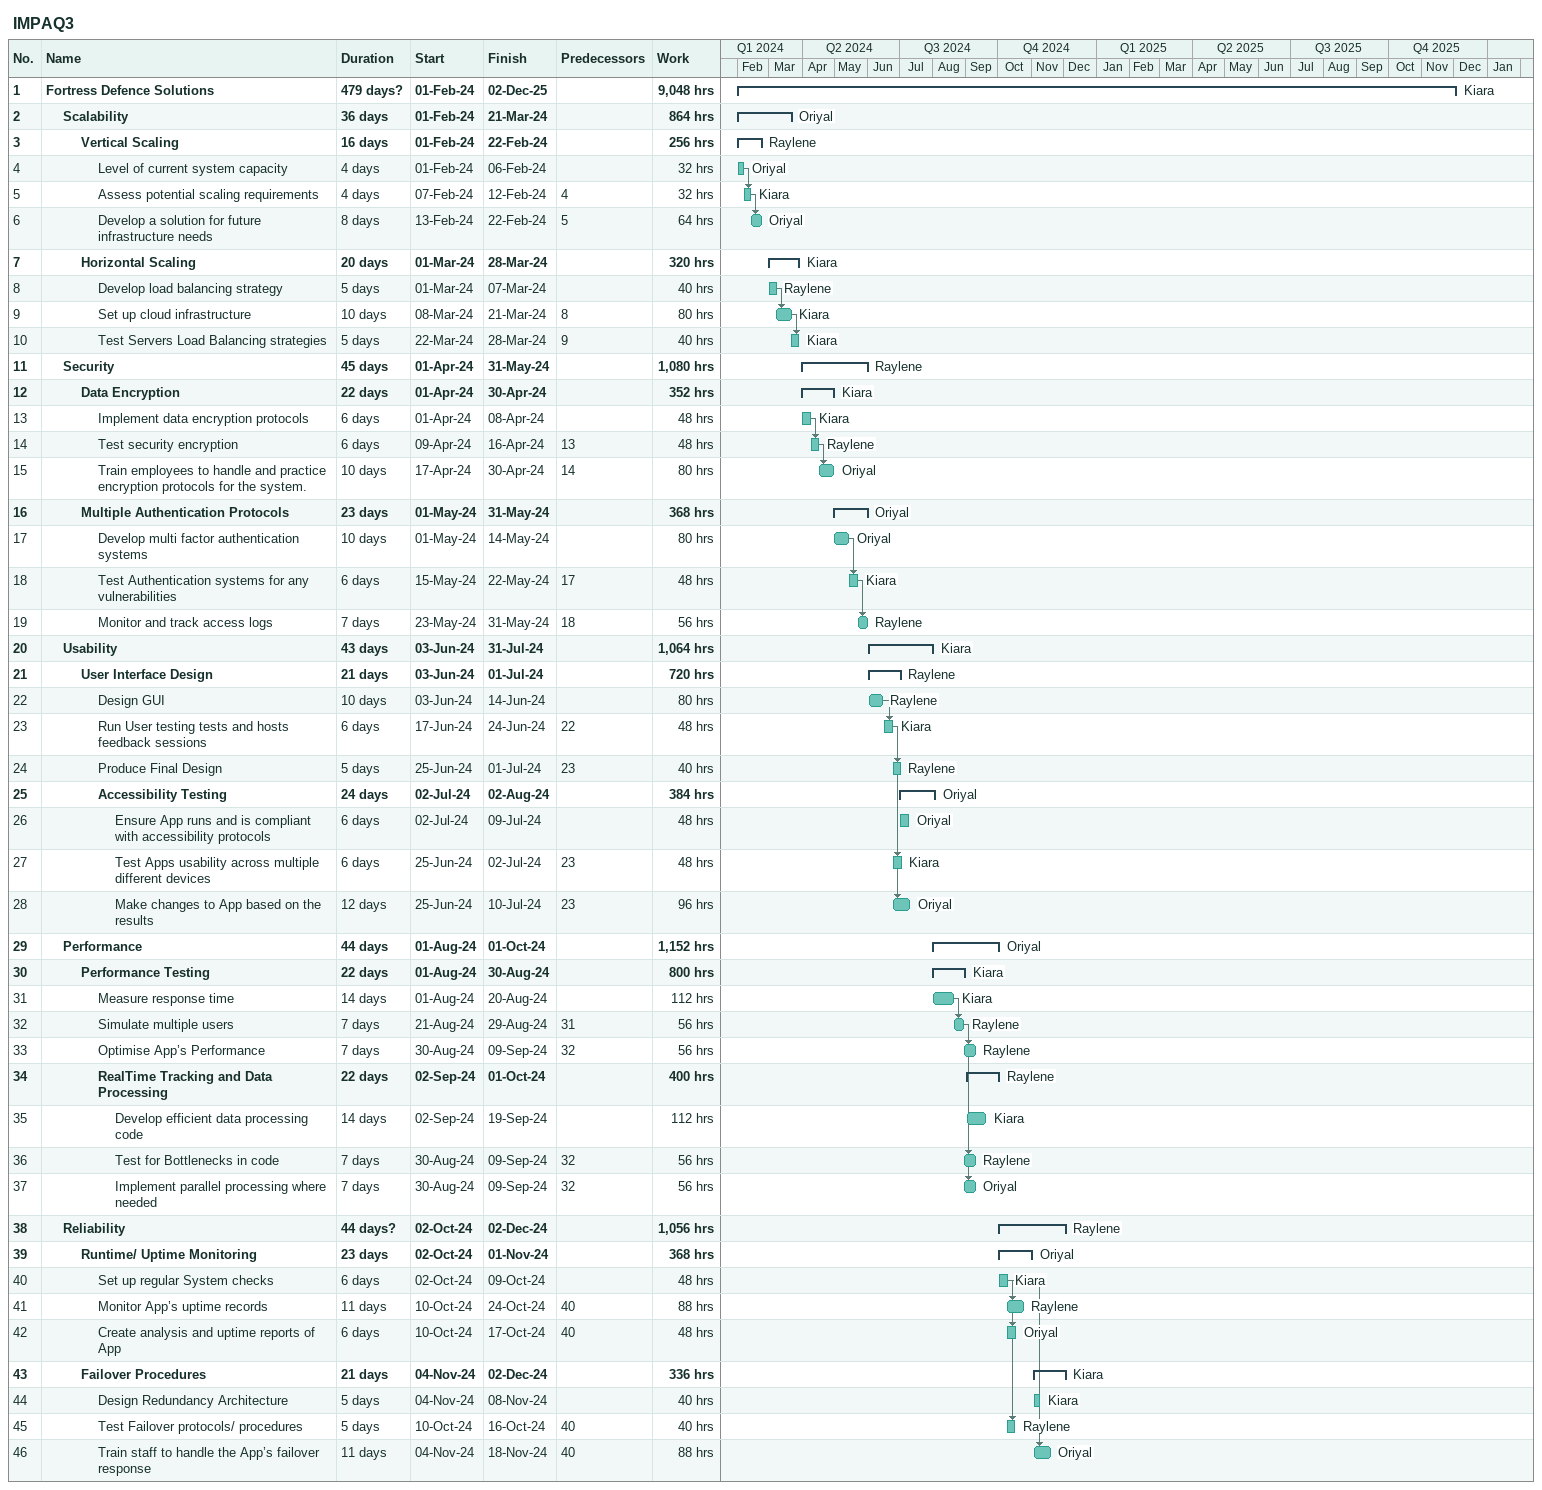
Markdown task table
IMPAQ3

| ID | Level | Task | Duration | Start | Finish | Predecessors | Resources | Work (h) |
|---|---|---|---|---|---|---|---|---|
| 1 | 1 | **Fortress Defence Solutions** | 479d? | 2024-02-01 | 2025-12-02 |  | Kiara | 9048 |
| 2 | 2 | **Scalability** | 36d | 2024-02-01 | 2024-03-21 |  | Oriyal | 864 |
| 3 | 3 | **Vertical Scaling** | 16d | 2024-02-01 | 2024-02-22 |  | Raylene | 256 |
| 4 | 4 | Level of current system capacity | 4d | 2024-02-01 | 2024-02-06 |  | Oriyal | 32 |
| 5 | 4 | Assess potential scaling requirements | 4d | 2024-02-07 | 2024-02-12 | 4 | Kiara | 32 |
| 6 | 4 | Develop a solution for future infrastructure needs | 8d | 2024-02-13 | 2024-02-22 | 5 | Oriyal | 64 |
| 7 | 3 | **Horizontal Scaling** | 20d | 2024-03-01 | 2024-03-28 |  | Kiara | 320 |
| 8 | 4 | Develop load balancing strategy | 5d | 2024-03-01 | 2024-03-07 |  | Raylene | 40 |
| 9 | 4 | Set up cloud infrastructure | 10d | 2024-03-08 | 2024-03-21 | 8 | Kiara | 80 |
| 10 | 4 | Test Servers Load Balancing strategies | 5d | 2024-03-22 | 2024-03-28 | 9 | Kiara | 40 |
| 11 | 2 | **Security** | 45d | 2024-04-01 | 2024-05-31 |  | Raylene | 1080 |
| 12 | 3 | **Data Encryption** | 22d | 2024-04-01 | 2024-04-30 |  | Kiara | 352 |
| 13 | 4 | Implement data encryption protocols | 6d | 2024-04-01 | 2024-04-08 |  | Kiara | 48 |
| 14 | 4 | Test security encryption | 6d | 2024-04-09 | 2024-04-16 | 13 | Raylene | 48 |
| 15 | 4 | Train employees to handle and practice encryption protocols for the system. | 10d | 2024-04-17 | 2024-04-30 | 14 | Oriyal | 80 |
| 16 | 3 | **Multiple Authentication Protocols** | 23d | 2024-05-01 | 2024-05-31 |  | Oriyal | 368 |
| 17 | 4 | Develop multi factor authentication systems | 10d | 2024-05-01 | 2024-05-14 |  | Oriyal | 80 |
| 18 | 4 | Test Authentication systems for any vulnerabilities | 6d | 2024-05-15 | 2024-05-22 | 17 | Kiara | 48 |
| 19 | 4 | Monitor and track access logs | 7d | 2024-05-23 | 2024-05-31 | 18 | Raylene | 56 |
| 20 | 2 | **Usability** | 43d | 2024-06-03 | 2024-07-31 |  | Kiara | 1064 |
| 21 | 3 | **User Interface Design** | 21d | 2024-06-03 | 2024-07-01 |  | Raylene | 720 |
| 22 | 4 | Design GUI | 10d | 2024-06-03 | 2024-06-14 |  | Raylene | 80 |
| 23 | 4 | Run User testing tests and hosts feedback sessions | 6d | 2024-06-17 | 2024-06-24 | 22 | Kiara | 48 |
| 24 | 4 | Produce Final Design | 5d | 2024-06-25 | 2024-07-01 | 23 | Raylene | 40 |
| 25 | 4 | **Accessibility Testing** | 24d | 2024-07-02 | 2024-08-02 |  | Oriyal | 384 |
| 26 | 5 | Ensure App runs and is compliant with accessibility protocols | 6d | 2024-07-02 | 2024-07-09 |  | Oriyal | 48 |
| 27 | 5 | Test Apps usability across multiple different devices | 6d | 2024-06-25 | 2024-07-02 | 23 | Kiara | 48 |
| 28 | 5 | Make changes to App based on the results | 12d | 2024-06-25 | 2024-07-10 | 23 | Oriyal | 96 |
| 29 | 2 | **Performance** | 44d | 2024-08-01 | 2024-10-01 |  | Oriyal | 1152 |
| 30 | 3 | **Performance Testing** | 22d | 2024-08-01 | 2024-08-30 |  | Kiara | 800 |
| 31 | 4 | Measure response time | 14d | 2024-08-01 | 2024-08-20 |  | Kiara | 112 |
| 32 | 4 | Simulate multiple users | 7d | 2024-08-21 | 2024-08-29 | 31 | Raylene | 56 |
| 33 | 4 | Optimise App’s Performance | 7d | 2024-08-30 | 2024-09-09 | 32 | Raylene | 56 |
| 34 | 4 | **RealTime Tracking and Data Processing** | 22d | 2024-09-02 | 2024-10-01 |  | Raylene | 400 |
| 35 | 5 | Develop efficient data processing code | 14d | 2024-09-02 | 2024-09-19 |  | Kiara | 112 |
| 36 | 5 | Test for Bottlenecks in code | 7d | 2024-08-30 | 2024-09-09 | 32 | Raylene | 56 |
| 37 | 5 | Implement parallel processing where needed | 7d | 2024-08-30 | 2024-09-09 | 32 | Oriyal | 56 |
| 38 | 2 | **Reliability** | 44d? | 2024-10-02 | 2024-12-02 |  | Raylene | 1056 |
| 39 | 3 | **Runtime/ Uptime Monitoring** | 23d | 2024-10-02 | 2024-11-01 |  | Oriyal | 368 |
| 40 | 4 | Set up regular System checks | 6d | 2024-10-02 | 2024-10-09 |  | Kiara | 48 |
| 41 | 4 | Monitor App’s uptime records | 11d | 2024-10-10 | 2024-10-24 | 40 | Raylene | 88 |
| 42 | 4 | Create analysis and uptime reports of App | 6d | 2024-10-10 | 2024-10-17 | 40 | Oriyal | 48 |
| 43 | 3 | **Failover Procedures** | 21d | 2024-11-04 | 2024-12-02 |  | Kiara | 336 |
| 44 | 4 | Design Redundancy Architecture | 5d | 2024-11-04 | 2024-11-08 |  | Kiara | 40 |
| 45 | 4 | Test Failover protocols/ procedures | 5d | 2024-10-10 | 2024-10-16 | 40 | Raylene | 40 |
| 46 | 4 | Train staff to handle the App’s failover response | 11d | 2024-11-04 | 2024-11-18 | 40 | Oriyal | 88 |
